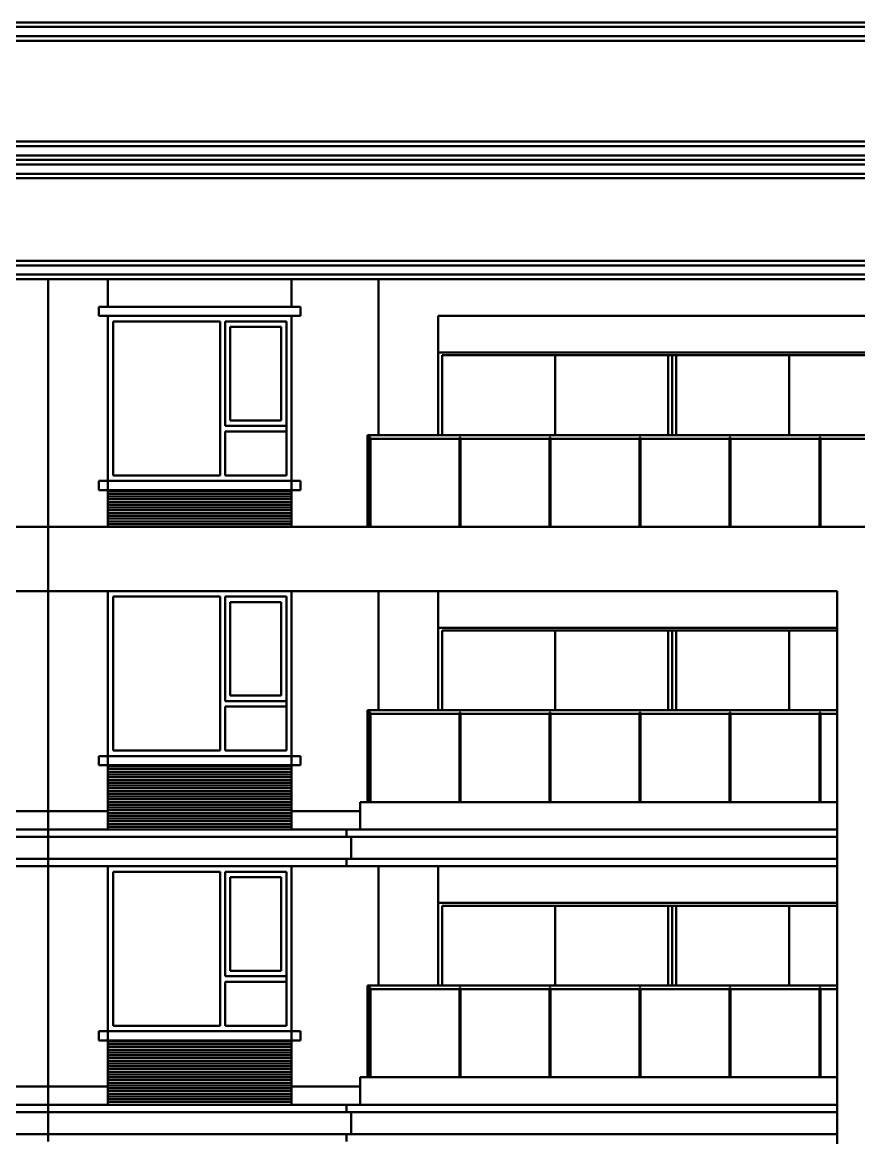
# Model space of a CAD drawing. Header units: millimetres. Extents: x 342 to 54742, y 308 to 27758.
# Drawn here: x 27259 to 36375, y 14898 to 27058 of the extents above; entities that cross this region are included whole.
import ezdxf

# ---------------------------------------------------------------- set-up
doc = ezdxf.new("R2010")
doc.units = ezdxf.units.MM
doc.layers.add('AE-ELEV-3', color=252, linetype='Continuous')
doc.layers.add('AE-ELEV-4', color=251, linetype='Continuous')

msp = doc.modelspace()

# ---------------------------------------------------------------- linework, layer by layer
at = {"layer": 'AE-ELEV-3', "color": 252, "linetype": 'Continuous', "lineweight": 50}
for p, q in [((7342, 27058), (47742, 27058)), ((7342, 27008), (47742, 27008)), ((7342, 26908), (47742, 26908)), ((7342, 26858), (47742, 26858)), ((5742, 25758), (49342, 25758)), ((5742, 25708), (49342, 25708)), ((5742, 25608), (49342, 25608)), ((5742, 25558), (49342, 25558)), ((1242, 25508), (53842, 25508)), ((1242, 25408), (53842, 25408)), ((1242, 25358), (53842, 25358)), ((1242, 25358), (53842, 25358)), ((342, 24458), (54742, 24458)), ((342, 24408), (54742, 24408)), ((342, 24308), (54742, 24308)), ((342, 24258), (54742, 24258)), ((27542, 21558), (27542, 24258)), ((27542, 21558), (27542, 24258)), ((28192, 23958), (28192, 24258)), ((30192, 23958), (30192, 24258)), ((31142, 22558), (31142, 24258)), ((28092, 23858), (28092, 23958)), ((28092, 23958), (28192, 23958)), ((28092, 23958), (30292, 23958)), ((30192, 23958), (30292, 23958)), ((30292, 23858), (30292, 23958)), ((28092, 23858), (28192, 23858)), ((28092, 23858), (30292, 23858)), ((28192, 22058), (28192, 23858)), ((30192, 22058), (30192, 23858)), ((30192, 23858), (30292, 23858)), ((31792, 22558), (31792, 23858)), ((31792, 23858), (36892, 23858)), ((28092, 21958), (28092, 22058)), ((28092, 22058), (28192, 22058)), ((28092, 22058), (30292, 22058)), ((28192, 21958), (28192, 22058)), ((28192, 21958), (28192, 22058)), ((28192, 21958), (28192, 22058)), ((28192, 21958), (28192, 22058)), ((28192, 22058), (30192, 22058)), ((28192, 22058), (30192, 22058)), ((28192, 22058), (30192, 22058)), ((28192, 22058), (30192, 22058)), ((30192, 21958), (30192, 22058)), ((30192, 21958), (30192, 22058)), ((30192, 21958), (30192, 22058)), ((30192, 21958), (30192, 22058)), ((30192, 22058), (30292, 22058)), ((30292, 21958), (30292, 22058)), ((28092, 21958), (28192, 21958)), ((28092, 21958), (30292, 21958)), ((28192, 21558), (28192, 21958)), ((28192, 21958), (30192, 21958)), ((28192, 21958), (30192, 21958)), ((28192, 21958), (30192, 21958)), ((28192, 21958), (30192, 21958)), ((28192, 21918), (28192, 21948)), ((28192, 21918), (28192, 21948)), ((28192, 21918), (28192, 21948)), ((28192, 21918), (28192, 21948)), ((28192, 21948), (30192, 21948)), ((28192, 21948), (30192, 21948)), ((28192, 21948), (30192, 21948)), ((28192, 21948), (30192, 21948)), ((28192, 21918), (30192, 21918)), ((28192, 21918), (30192, 21918)), ((28192, 21918), (30192, 21918)), ((28192, 21918), (30192, 21918)), ((28192, 21858), (28192, 21888)), ((28192, 21858), (28192, 21888)), ((28192, 21858), (28192, 21888)), ((28192, 21858), (28192, 21888)), ((28192, 21888), (30192, 21888)), ((28192, 21888), (30192, 21888)), ((28192, 21888), (30192, 21888)), ((28192, 21888), (30192, 21888)), ((30192, 21558), (30192, 21958)), ((30192, 21958), (30292, 21958)), ((30192, 21918), (30192, 21948)), ((30192, 21918), (30192, 21948)), ((30192, 21918), (30192, 21948)), ((30192, 21918), (30192, 21948)), ((30192, 21858), (30192, 21888)), ((30192, 21858), (30192, 21888)), ((30192, 21858), (30192, 21888)), ((30192, 21858), (30192, 21888)), ((28192, 21858), (30192, 21858)), ((28192, 21858), (30192, 21858)), ((28192, 21858), (30192, 21858)), ((28192, 21858), (30192, 21858)), ((28192, 21798), (28192, 21828)), ((28192, 21798), (28192, 21828)), ((28192, 21798), (28192, 21828)), ((28192, 21798), (28192, 21828)), ((28192, 21828), (30192, 21828)), ((28192, 21828), (30192, 21828)), ((28192, 21828), (30192, 21828)), ((28192, 21828), (30192, 21828)), ((28192, 21798), (30192, 21798)), ((28192, 21798), (30192, 21798)), ((28192, 21798), (30192, 21798)), ((28192, 21798), (30192, 21798)), ((28192, 21738), (28192, 21768)), ((28192, 21738), (28192, 21768)), ((28192, 21738), (28192, 21768)), ((28192, 21738), (28192, 21768)), ((28192, 21768), (30192, 21768)), ((28192, 21768), (30192, 21768)), ((28192, 21768), (30192, 21768)), ((28192, 21768), (30192, 21768)), ((30192, 21798), (30192, 21828)), ((30192, 21798), (30192, 21828)), ((30192, 21798), (30192, 21828)), ((30192, 21798), (30192, 21828)), ((30192, 21738), (30192, 21768)), ((30192, 21738), (30192, 21768)), ((30192, 21738), (30192, 21768)), ((30192, 21738), (30192, 21768)), ((28192, 21738), (30192, 21738)), ((28192, 21738), (30192, 21738)), ((28192, 21738), (30192, 21738)), ((28192, 21738), (30192, 21738)), ((28192, 21678), (28192, 21708)), ((28192, 21678), (28192, 21708)), ((28192, 21678), (28192, 21708)), ((28192, 21678), (28192, 21708)), ((28192, 21708), (30192, 21708)), ((28192, 21708), (30192, 21708)), ((28192, 21708), (30192, 21708)), ((28192, 21708), (30192, 21708)), ((28192, 21678), (30192, 21678)), ((28192, 21678), (30192, 21678)), ((28192, 21678), (30192, 21678)), ((28192, 21678), (30192, 21678)), ((28192, 21618), (28192, 21648)), ((28192, 21618), (28192, 21648)), ((28192, 21618), (28192, 21648)), ((28192, 21618), (28192, 21648)), ((28192, 21648), (30192, 21648)), ((28192, 21648), (30192, 21648)), ((28192, 21648), (30192, 21648)), ((28192, 21648), (30192, 21648)), ((30192, 21678), (30192, 21708)), ((30192, 21678), (30192, 21708)), ((30192, 21678), (30192, 21708)), ((30192, 21678), (30192, 21708)), ((30192, 21618), (30192, 21648)), ((30192, 21618), (30192, 21648)), ((30192, 21618), (30192, 21648)), ((30192, 21618), (30192, 21648)), ((18042, 21558), (27542, 21558)), ((27542, 20858), (27542, 21558)), ((27542, 20858), (27542, 21558)), ((27542, 21558), (37042, 21558)), ((28192, 21618), (30192, 21618)), ((28192, 21618), (30192, 21618)), ((28192, 21618), (30192, 21618)), ((28192, 21618), (30192, 21618)), ((28192, 21558), (28192, 21588)), ((28192, 21558), (28192, 21588)), ((28192, 21558), (28192, 21588)), ((28192, 21558), (28192, 21588)), ((28192, 21588), (30192, 21588)), ((28192, 21588), (30192, 21588)), ((28192, 21588), (30192, 21588)), ((28192, 21588), (30192, 21588)), ((30192, 21558), (30192, 21588)), ((30192, 21558), (30192, 21588)), ((30192, 21558), (30192, 21588)), ((30192, 21558), (30192, 21588)), ((18942, 20858), (27542, 20858)), ((27542, 18458), (27542, 20858)), ((27542, 18458), (27542, 20858)), ((27542, 20858), (36142, 20858)), ((28192, 19058), (28192, 20858)), ((30192, 19058), (30192, 20858)), ((31142, 19558), (31142, 20858)), ((31792, 19558), (31792, 20858)), ((36142, 458), (36142, 20858)), ((28092, 18958), (28092, 19058)), ((28092, 19058), (28192, 19058)), ((28092, 19058), (30292, 19058)), ((28192, 18958), (28192, 19058)), ((28192, 18958), (28192, 19058)), ((28192, 18958), (28192, 19058)), ((28192, 18958), (28192, 19058)), ((28192, 19058), (30192, 19058)), ((28192, 19058), (30192, 19058)), ((28192, 19058), (30192, 19058)), ((28192, 19058), (30192, 19058)), ((30192, 18958), (30192, 19058)), ((30192, 18958), (30192, 19058)), ((30192, 18958), (30192, 19058)), ((30192, 18958), (30192, 19058)), ((30192, 19058), (30292, 19058)), ((30292, 18958), (30292, 19058)), ((28092, 18958), (28192, 18958)), ((28092, 18958), (30292, 18958)), ((28192, 18458), (28192, 18958)), ((28192, 18958), (30192, 18958)), ((28192, 18958), (30192, 18958)), ((28192, 18958), (30192, 18958)), ((28192, 18958), (30192, 18958)), ((28192, 18918), (28192, 18948)), ((28192, 18918), (28192, 18948)), ((28192, 18918), (28192, 18948)), ((28192, 18918), (28192, 18948)), ((28192, 18948), (30192, 18948)), ((28192, 18948), (30192, 18948)), ((28192, 18948), (30192, 18948)), ((28192, 18948), (30192, 18948)), ((28192, 18918), (30192, 18918)), ((28192, 18918), (30192, 18918)), ((28192, 18918), (30192, 18918)), ((28192, 18918), (30192, 18918)), ((28192, 18858), (28192, 18888)), ((28192, 18858), (28192, 18888)), ((28192, 18858), (28192, 18888)), ((28192, 18858), (28192, 18888)), ((28192, 18888), (30192, 18888)), ((28192, 18888), (30192, 18888)), ((28192, 18888), (30192, 18888)), ((28192, 18888), (30192, 18888)), ((28192, 18858), (30192, 18858)), ((28192, 18858), (30192, 18858)), ((28192, 18858), (30192, 18858)), ((28192, 18858), (30192, 18858)), ((30192, 18458), (30192, 18958)), ((30192, 18958), (30292, 18958)), ((30192, 18918), (30192, 18948)), ((30192, 18918), (30192, 18948)), ((30192, 18918), (30192, 18948)), ((30192, 18918), (30192, 18948)), ((30192, 18858), (30192, 18888)), ((30192, 18858), (30192, 18888)), ((30192, 18858), (30192, 18888)), ((30192, 18858), (30192, 18888)), ((28192, 18798), (28192, 18828)), ((28192, 18798), (28192, 18828)), ((28192, 18798), (28192, 18828)), ((28192, 18798), (28192, 18828)), ((28192, 18828), (30192, 18828)), ((28192, 18828), (30192, 18828)), ((28192, 18828), (30192, 18828)), ((28192, 18828), (30192, 18828)), ((28192, 18798), (30192, 18798)), ((28192, 18798), (30192, 18798)), ((28192, 18798), (30192, 18798)), ((28192, 18798), (30192, 18798)), ((28192, 18738), (28192, 18768)), ((28192, 18738), (28192, 18768)), ((28192, 18738), (28192, 18768)), ((28192, 18738), (28192, 18768)), ((28192, 18768), (30192, 18768)), ((28192, 18768), (30192, 18768)), ((28192, 18768), (30192, 18768)), ((28192, 18768), (30192, 18768)), ((28192, 18738), (30192, 18738)), ((28192, 18738), (30192, 18738)), ((28192, 18738), (30192, 18738)), ((28192, 18738), (30192, 18738)), ((30192, 18798), (30192, 18828)), ((30192, 18798), (30192, 18828)), ((30192, 18798), (30192, 18828)), ((30192, 18798), (30192, 18828)), ((30192, 18738), (30192, 18768)), ((30192, 18738), (30192, 18768)), ((30192, 18738), (30192, 18768)), ((30192, 18738), (30192, 18768)), ((28192, 18678), (28192, 18708)), ((28192, 18678), (28192, 18708)), ((28192, 18678), (28192, 18708)), ((28192, 18678), (28192, 18708)), ((28192, 18708), (30192, 18708)), ((28192, 18708), (30192, 18708)), ((28192, 18708), (30192, 18708)), ((28192, 18708), (30192, 18708)), ((28192, 18678), (30192, 18678)), ((28192, 18678), (30192, 18678)), ((28192, 18678), (30192, 18678)), ((28192, 18678), (30192, 18678)), ((28192, 18618), (28192, 18648)), ((28192, 18618), (28192, 18648)), ((28192, 18618), (28192, 18648)), ((28192, 18618), (28192, 18648)), ((28192, 18648), (30192, 18648)), ((28192, 18648), (30192, 18648)), ((28192, 18648), (30192, 18648)), ((28192, 18648), (30192, 18648)), ((28192, 18618), (30192, 18618)), ((28192, 18618), (30192, 18618)), ((28192, 18618), (30192, 18618)), ((28192, 18618), (30192, 18618)), ((30192, 18678), (30192, 18708)), ((30192, 18678), (30192, 18708)), ((30192, 18678), (30192, 18708)), ((30192, 18678), (30192, 18708)), ((30192, 18618), (30192, 18648)), ((30192, 18618), (30192, 18648)), ((30192, 18618), (30192, 18648)), ((30192, 18618), (30192, 18648)), ((28192, 18558), (28192, 18588)), ((28192, 18558), (28192, 18588)), ((28192, 18558), (28192, 18588)), ((28192, 18558), (28192, 18588)), ((28192, 18588), (30192, 18588)), ((28192, 18588), (30192, 18588)), ((28192, 18588), (30192, 18588)), ((28192, 18588), (30192, 18588)), ((28192, 18558), (30192, 18558)), ((28192, 18558), (30192, 18558)), ((28192, 18558), (30192, 18558)), ((28192, 18558), (30192, 18558)), ((28192, 18498), (28192, 18528)), ((28192, 18498), (28192, 18528)), ((28192, 18498), (28192, 18528)), ((28192, 18498), (28192, 18528)), ((28192, 18528), (30192, 18528)), ((28192, 18528), (30192, 18528)), ((28192, 18528), (30192, 18528)), ((28192, 18528), (30192, 18528)), ((28192, 18498), (30192, 18498)), ((28192, 18498), (30192, 18498)), ((28192, 18498), (30192, 18498)), ((28192, 18498), (30192, 18498)), ((30192, 18558), (30192, 18588)), ((30192, 18558), (30192, 18588)), ((30192, 18558), (30192, 18588)), ((30192, 18558), (30192, 18588)), ((30192, 18498), (30192, 18528)), ((30192, 18498), (30192, 18528)), ((30192, 18498), (30192, 18528)), ((30192, 18498), (30192, 18528)), ((30942, 18258), (30942, 18558)), ((30942, 18558), (36142, 18558)), ((26892, 18458), (27542, 18458)), ((26892, 18458), (27542, 18458)), ((27542, 18258), (27542, 18458)), ((27542, 18258), (27542, 18458)), ((27542, 18458), (28192, 18458)), ((27542, 18458), (28192, 18458)), ((28192, 18438), (28192, 18468)), ((28192, 18438), (28192, 18468)), ((28192, 18438), (28192, 18468)), ((28192, 18438), (28192, 18468)), ((28192, 18468), (30192, 18468)), ((28192, 18468), (30192, 18468)), ((28192, 18468), (30192, 18468)), ((28192, 18468), (30192, 18468)), ((28192, 18258), (28192, 18458)), ((28192, 18438), (30192, 18438)), ((28192, 18438), (30192, 18438)), ((28192, 18438), (30192, 18438)), ((28192, 18438), (30192, 18438)), ((28192, 18378), (28192, 18408)), ((28192, 18378), (28192, 18408)), ((28192, 18378), (28192, 18408)), ((28192, 18378), (28192, 18408)), ((28192, 18408), (30192, 18408)), ((28192, 18408), (30192, 18408)), ((28192, 18408), (30192, 18408)), ((28192, 18408), (30192, 18408)), ((28192, 18378), (30192, 18378)), ((28192, 18378), (30192, 18378)), ((28192, 18378), (30192, 18378)), ((28192, 18378), (30192, 18378)), ((30192, 18438), (30192, 18468)), ((30192, 18438), (30192, 18468)), ((30192, 18438), (30192, 18468)), ((30192, 18438), (30192, 18468)), ((30192, 18258), (30192, 18458)), ((30192, 18458), (30942, 18458)), ((30192, 18458), (30942, 18458)), ((30192, 18378), (30192, 18408)), ((30192, 18378), (30192, 18408)), ((30192, 18378), (30192, 18408)), ((30192, 18378), (30192, 18408)), ((24292, 18258), (27542, 18258)), ((27542, 18178), (27542, 18258)), ((27542, 18178), (27542, 18258)), ((27542, 18258), (30792, 18258)), ((28192, 18318), (28192, 18348)), ((28192, 18318), (28192, 18348)), ((28192, 18318), (28192, 18348)), ((28192, 18318), (28192, 18348)), ((28192, 18348), (30192, 18348)), ((28192, 18348), (30192, 18348)), ((28192, 18348), (30192, 18348)), ((28192, 18348), (30192, 18348)), ((28192, 18318), (30192, 18318)), ((28192, 18318), (30192, 18318)), ((28192, 18318), (30192, 18318)), ((28192, 18318), (30192, 18318)), ((28192, 18258), (28192, 18288)), ((28192, 18258), (28192, 18288)), ((28192, 18258), (28192, 18288)), ((28192, 18258), (28192, 18288)), ((28192, 18288), (30192, 18288)), ((28192, 18288), (30192, 18288)), ((28192, 18288), (30192, 18288)), ((28192, 18288), (30192, 18288)), ((30192, 18318), (30192, 18348)), ((30192, 18318), (30192, 18348)), ((30192, 18318), (30192, 18348)), ((30192, 18318), (30192, 18348)), ((30192, 18258), (30192, 18288)), ((30192, 18258), (30192, 18288)), ((30192, 18258), (30192, 18288)), ((30192, 18258), (30192, 18288)), ((30792, 18178), (30792, 18258)), ((30792, 18258), (36142, 18258)), ((24292, 18178), (27542, 18178)), ((27542, 17938), (27542, 18178)), ((27542, 17938), (27542, 18178)), ((27542, 18178), (30792, 18178)), ((30792, 18178), (36142, 18178)), ((30842, 17938), (30842, 18178)), ((24292, 17938), (27542, 17938)), ((27542, 17858), (27542, 17938)), ((27542, 17858), (27542, 17938)), ((27542, 17938), (30792, 17938)), ((30792, 17858), (30792, 17938)), ((30792, 17938), (36142, 17938)), ((24292, 17858), (27542, 17858)), ((27542, 15458), (27542, 17858)), ((27542, 15458), (27542, 17858)), ((27542, 17858), (30792, 17858)), ((28192, 16058), (28192, 17858)), ((30192, 16058), (30192, 17858)), ((30792, 17858), (36142, 17858)), ((31142, 16558), (31142, 17858)), ((31792, 16558), (31792, 17858)), ((28092, 15958), (28092, 16058)), ((28092, 16058), (28192, 16058)), ((28092, 16058), (30292, 16058)), ((28192, 15958), (28192, 16058)), ((28192, 15958), (28192, 16058)), ((28192, 15958), (28192, 16058)), ((28192, 15958), (28192, 16058)), ((28192, 16058), (30192, 16058)), ((28192, 16058), (30192, 16058)), ((28192, 16058), (30192, 16058)), ((28192, 16058), (30192, 16058)), ((30192, 15958), (30192, 16058)), ((30192, 15958), (30192, 16058)), ((30192, 15958), (30192, 16058)), ((30192, 15958), (30192, 16058)), ((30192, 16058), (30292, 16058)), ((30292, 15958), (30292, 16058)), ((28092, 15958), (28192, 15958)), ((28092, 15958), (30292, 15958)), ((28192, 15458), (28192, 15958)), ((28192, 15958), (30192, 15958)), ((28192, 15958), (30192, 15958)), ((28192, 15958), (30192, 15958)), ((28192, 15958), (30192, 15958)), ((28192, 15918), (28192, 15948)), ((28192, 15918), (28192, 15948)), ((28192, 15918), (28192, 15948)), ((28192, 15918), (28192, 15948)), ((28192, 15948), (30192, 15948)), ((28192, 15948), (30192, 15948)), ((28192, 15948), (30192, 15948)), ((28192, 15948), (30192, 15948)), ((30192, 15458), (30192, 15958)), ((30192, 15958), (30292, 15958)), ((30192, 15918), (30192, 15948)), ((30192, 15918), (30192, 15948)), ((30192, 15918), (30192, 15948)), ((30192, 15918), (30192, 15948)), ((28192, 15918), (30192, 15918)), ((28192, 15918), (30192, 15918)), ((28192, 15918), (30192, 15918)), ((28192, 15918), (30192, 15918)), ((28192, 15858), (28192, 15888)), ((28192, 15858), (28192, 15888)), ((28192, 15858), (28192, 15888)), ((28192, 15858), (28192, 15888)), ((28192, 15888), (30192, 15888)), ((28192, 15888), (30192, 15888)), ((28192, 15888), (30192, 15888)), ((28192, 15888), (30192, 15888)), ((28192, 15858), (30192, 15858)), ((28192, 15858), (30192, 15858)), ((28192, 15858), (30192, 15858)), ((28192, 15858), (30192, 15858)), ((28192, 15798), (28192, 15828)), ((28192, 15798), (28192, 15828)), ((28192, 15798), (28192, 15828)), ((28192, 15798), (28192, 15828)), ((28192, 15828), (30192, 15828)), ((28192, 15828), (30192, 15828)), ((28192, 15828), (30192, 15828)), ((28192, 15828), (30192, 15828)), ((30192, 15858), (30192, 15888)), ((30192, 15858), (30192, 15888)), ((30192, 15858), (30192, 15888)), ((30192, 15858), (30192, 15888)), ((30192, 15798), (30192, 15828)), ((30192, 15798), (30192, 15828)), ((30192, 15798), (30192, 15828)), ((30192, 15798), (30192, 15828)), ((28192, 15798), (30192, 15798)), ((28192, 15798), (30192, 15798)), ((28192, 15798), (30192, 15798)), ((28192, 15798), (30192, 15798)), ((28192, 15738), (28192, 15768)), ((28192, 15738), (28192, 15768)), ((28192, 15738), (28192, 15768)), ((28192, 15738), (28192, 15768)), ((28192, 15768), (30192, 15768)), ((28192, 15768), (30192, 15768)), ((28192, 15768), (30192, 15768)), ((28192, 15768), (30192, 15768)), ((28192, 15738), (30192, 15738)), ((28192, 15738), (30192, 15738)), ((28192, 15738), (30192, 15738)), ((28192, 15738), (30192, 15738)), ((28192, 15678), (28192, 15708)), ((28192, 15678), (28192, 15708)), ((28192, 15678), (28192, 15708)), ((28192, 15678), (28192, 15708)), ((28192, 15708), (30192, 15708)), ((28192, 15708), (30192, 15708)), ((28192, 15708), (30192, 15708)), ((28192, 15708), (30192, 15708)), ((30192, 15738), (30192, 15768)), ((30192, 15738), (30192, 15768)), ((30192, 15738), (30192, 15768)), ((30192, 15738), (30192, 15768)), ((30192, 15678), (30192, 15708)), ((30192, 15678), (30192, 15708)), ((30192, 15678), (30192, 15708)), ((30192, 15678), (30192, 15708)), ((28192, 15678), (30192, 15678)), ((28192, 15678), (30192, 15678)), ((28192, 15678), (30192, 15678)), ((28192, 15678), (30192, 15678)), ((28192, 15618), (28192, 15648)), ((28192, 15618), (28192, 15648)), ((28192, 15618), (28192, 15648)), ((28192, 15618), (28192, 15648)), ((28192, 15648), (30192, 15648)), ((28192, 15648), (30192, 15648)), ((28192, 15648), (30192, 15648)), ((28192, 15648), (30192, 15648)), ((28192, 15618), (30192, 15618)), ((28192, 15618), (30192, 15618)), ((28192, 15618), (30192, 15618)), ((28192, 15618), (30192, 15618)), ((28192, 15558), (28192, 15588)), ((28192, 15558), (28192, 15588)), ((28192, 15558), (28192, 15588)), ((28192, 15558), (28192, 15588)), ((28192, 15588), (30192, 15588)), ((28192, 15588), (30192, 15588)), ((28192, 15588), (30192, 15588)), ((28192, 15588), (30192, 15588)), ((30192, 15618), (30192, 15648)), ((30192, 15618), (30192, 15648)), ((30192, 15618), (30192, 15648)), ((30192, 15618), (30192, 15648)), ((30192, 15558), (30192, 15588)), ((30192, 15558), (30192, 15588)), ((30192, 15558), (30192, 15588)), ((30192, 15558), (30192, 15588)), ((26892, 15458), (27542, 15458)), ((26892, 15458), (27542, 15458)), ((27542, 15258), (27542, 15458)), ((27542, 15258), (27542, 15458)), ((27542, 15458), (28192, 15458)), ((27542, 15458), (28192, 15458)), ((28192, 15558), (30192, 15558)), ((28192, 15558), (30192, 15558)), ((28192, 15558), (30192, 15558)), ((28192, 15558), (30192, 15558)), ((28192, 15498), (28192, 15528)), ((28192, 15498), (28192, 15528)), ((28192, 15498), (28192, 15528)), ((28192, 15498), (28192, 15528)), ((28192, 15528), (30192, 15528)), ((28192, 15528), (30192, 15528)), ((28192, 15528), (30192, 15528)), ((28192, 15528), (30192, 15528)), ((28192, 15498), (30192, 15498)), ((28192, 15498), (30192, 15498)), ((28192, 15498), (30192, 15498)), ((28192, 15498), (30192, 15498)), ((28192, 15438), (28192, 15468)), ((28192, 15438), (28192, 15468)), ((28192, 15438), (28192, 15468)), ((28192, 15438), (28192, 15468)), ((28192, 15468), (30192, 15468)), ((28192, 15468), (30192, 15468)), ((28192, 15468), (30192, 15468)), ((28192, 15468), (30192, 15468)), ((28192, 15258), (28192, 15458)), ((30192, 15498), (30192, 15528)), ((30192, 15498), (30192, 15528)), ((30192, 15498), (30192, 15528)), ((30192, 15498), (30192, 15528)), ((30192, 15438), (30192, 15468)), ((30192, 15438), (30192, 15468)), ((30192, 15438), (30192, 15468)), ((30192, 15438), (30192, 15468)), ((30192, 15258), (30192, 15458)), ((30192, 15458), (30942, 15458)), ((30192, 15458), (30942, 15458)), ((30942, 15258), (30942, 15558)), ((30942, 15558), (36142, 15558)), ((28192, 15438), (30192, 15438)), ((28192, 15438), (30192, 15438)), ((28192, 15438), (30192, 15438)), ((28192, 15438), (30192, 15438)), ((28192, 15378), (28192, 15408)), ((28192, 15378), (28192, 15408)), ((28192, 15378), (28192, 15408)), ((28192, 15378), (28192, 15408)), ((28192, 15408), (30192, 15408)), ((28192, 15408), (30192, 15408)), ((28192, 15408), (30192, 15408)), ((28192, 15408), (30192, 15408)), ((28192, 15378), (30192, 15378)), ((28192, 15378), (30192, 15378)), ((28192, 15378), (30192, 15378)), ((28192, 15378), (30192, 15378)), ((28192, 15318), (28192, 15348)), ((28192, 15318), (28192, 15348)), ((28192, 15318), (28192, 15348)), ((28192, 15318), (28192, 15348)), ((28192, 15348), (30192, 15348)), ((28192, 15348), (30192, 15348)), ((28192, 15348), (30192, 15348)), ((28192, 15348), (30192, 15348)), ((30192, 15378), (30192, 15408)), ((30192, 15378), (30192, 15408)), ((30192, 15378), (30192, 15408)), ((30192, 15378), (30192, 15408)), ((30192, 15318), (30192, 15348)), ((30192, 15318), (30192, 15348)), ((30192, 15318), (30192, 15348)), ((30192, 15318), (30192, 15348)), ((24292, 15258), (27542, 15258)), ((27542, 15178), (27542, 15258)), ((27542, 15178), (27542, 15258)), ((27542, 15258), (30792, 15258)), ((28192, 15318), (30192, 15318)), ((28192, 15318), (30192, 15318)), ((28192, 15318), (30192, 15318)), ((28192, 15318), (30192, 15318)), ((28192, 15258), (28192, 15288)), ((28192, 15258), (28192, 15288)), ((28192, 15258), (28192, 15288)), ((28192, 15258), (28192, 15288)), ((28192, 15288), (30192, 15288)), ((28192, 15288), (30192, 15288)), ((28192, 15288), (30192, 15288)), ((28192, 15288), (30192, 15288)), ((30192, 15258), (30192, 15288)), ((30192, 15258), (30192, 15288)), ((30192, 15258), (30192, 15288)), ((30192, 15258), (30192, 15288)), ((30792, 15178), (30792, 15258)), ((30792, 15258), (36142, 15258)), ((24292, 15178), (27542, 15178)), ((27542, 14938), (27542, 15178)), ((27542, 14938), (27542, 15178)), ((27542, 15178), (30792, 15178)), ((30792, 15178), (36142, 15178)), ((30842, 14938), (30842, 15178)), ((24292, 14938), (27542, 14938)), ((27542, 14858), (27542, 14938)), ((27542, 14858), (27542, 14938)), ((27542, 14938), (30792, 14938)), ((30792, 14858), (30792, 14938)), ((30792, 14938), (36142, 14938))]:
    msp.add_line(p, q, dxfattribs=at)
at = {"layer": 'AE-ELEV-4', "color": 251, "linetype": 'Continuous', "lineweight": 50}
for p, q in [((28248, 22118), (28248, 23798)), ((28248, 23798), (29414, 23798)), ((29414, 22118), (29414, 23798)), ((29470, 22658), (29470, 23798)), ((29470, 23798), (30137, 23798)), ((29470, 23798), (30137, 23798)), ((29525, 22718), (29525, 23738)), ((29525, 23738), (30081, 23738)), ((30081, 22718), (30081, 23738)), ((30137, 22658), (30137, 23798)), ((30137, 22118), (30137, 23798)), ((31792, 23458), (36892, 23458)), ((31835, 22558), (31835, 23428)), ((31835, 23428), (36850, 23428)), ((33067, 22558), (33067, 23428)), ((34300, 22558), (34300, 23428)), ((34342, 22558), (34342, 23428)), ((34385, 22558), (34385, 23428)), ((35617, 22558), (35617, 23428)), ((29470, 22658), (30137, 22658)), ((29470, 22658), (30137, 22658)), ((29525, 22718), (30081, 22718)), ((29470, 22118), (29470, 22598)), ((29470, 22598), (30137, 22598)), ((31022, 22533), (31022, 22558)), ((31022, 22558), (31042, 22558)), ((31022, 21558), (31022, 22533)), ((31022, 22533), (31042, 22533)), ((31022, 22533), (31042, 22533)), ((31042, 22533), (31042, 22558)), ((31042, 22558), (36942, 22558)), ((31042, 21558), (31042, 22533)), ((31042, 22533), (31054, 22533)), ((31042, 22533), (31054, 22533)), ((31054, 21558), (31054, 22533)), ((31054, 22518), (31054, 22533)), ((31054, 22518), (32023, 22518)), ((32023, 21558), (32023, 22533)), ((32023, 22533), (32035, 22533)), ((32023, 22518), (32023, 22533)), ((32023, 22533), (32035, 22533)), ((32035, 21558), (32035, 22533)), ((32035, 22518), (32035, 22533)), ((32035, 22518), (33005, 22518)), ((33005, 21558), (33005, 22533)), ((33005, 22533), (33017, 22533)), ((33005, 22518), (33005, 22533)), ((33005, 22533), (33017, 22533)), ((33017, 21558), (33017, 22533)), ((33017, 22518), (33017, 22533)), ((33017, 22518), (33986, 22518)), ((33986, 21558), (33986, 22533)), ((33986, 22533), (33998, 22533)), ((33986, 22518), (33986, 22533)), ((33986, 22533), (33998, 22533)), ((33998, 21558), (33998, 22533)), ((33998, 22518), (33998, 22533)), ((33998, 22518), (34967, 22518)), ((34967, 21558), (34967, 22533)), ((34967, 22533), (34979, 22533)), ((34967, 22518), (34967, 22533)), ((34967, 22533), (34979, 22533)), ((34979, 21558), (34979, 22533)), ((34979, 22518), (34979, 22533)), ((34979, 22518), (35949, 22518)), ((35949, 21558), (35949, 22533)), ((35949, 22533), (35961, 22533)), ((35949, 22518), (35949, 22533)), ((35949, 22533), (35961, 22533)), ((35961, 21558), (35961, 22533)), ((35961, 22518), (35961, 22533)), ((35961, 22518), (36930, 22518)), ((28248, 22118), (29414, 22118)), ((29470, 22118), (30137, 22118)), ((28248, 19118), (28248, 20798)), ((28248, 20798), (29414, 20798)), ((29414, 19118), (29414, 20798)), ((29470, 19658), (29470, 20798)), ((29470, 20798), (30137, 20798)), ((29470, 20798), (30137, 20798)), ((30137, 19658), (30137, 20798)), ((30137, 19118), (30137, 20798)), ((29525, 19718), (29525, 20738)), ((29525, 20738), (30081, 20738)), ((30081, 19718), (30081, 20738)), ((31792, 20458), (36142, 20458)), ((31835, 19558), (31835, 20428)), ((31835, 20428), (36142, 20428)), ((33067, 19558), (33067, 20428)), ((34300, 19558), (34300, 20428)), ((34342, 19558), (34342, 20428)), ((34385, 19558), (34385, 20428)), ((35617, 19558), (35617, 20428)), ((29525, 19718), (30081, 19718)), ((29470, 19658), (30137, 19658)), ((29470, 19658), (30137, 19658)), ((29470, 19118), (29470, 19598)), ((29470, 19598), (30137, 19598)), ((31022, 19533), (31022, 19558)), ((31022, 19558), (31042, 19558)), ((31022, 18558), (31022, 19533)), ((31022, 19533), (31042, 19533)), ((31022, 19533), (31042, 19533)), ((31042, 19533), (31042, 19558)), ((31042, 19558), (36142, 19558)), ((31042, 18558), (31042, 19533)), ((31042, 19533), (31054, 19533)), ((31042, 19533), (31054, 19533)), ((31054, 18558), (31054, 19533)), ((31054, 19518), (31054, 19533)), ((31054, 19518), (32023, 19518)), ((32023, 18558), (32023, 19533)), ((32023, 19533), (32035, 19533)), ((32023, 19518), (32023, 19533)), ((32023, 19533), (32035, 19533)), ((32035, 18558), (32035, 19533)), ((32035, 19518), (32035, 19533)), ((32035, 19518), (33005, 19518)), ((33005, 18558), (33005, 19533)), ((33005, 19533), (33017, 19533)), ((33005, 19518), (33005, 19533)), ((33005, 19533), (33017, 19533)), ((33017, 18558), (33017, 19533)), ((33017, 19518), (33017, 19533)), ((33017, 19518), (33986, 19518)), ((33986, 18558), (33986, 19533)), ((33986, 19533), (33998, 19533)), ((33986, 19518), (33986, 19533)), ((33986, 19533), (33998, 19533)), ((33998, 18558), (33998, 19533)), ((33998, 19518), (33998, 19533)), ((33998, 19518), (34967, 19518)), ((34967, 18558), (34967, 19533)), ((34967, 19533), (34979, 19533)), ((34967, 19518), (34967, 19533)), ((34967, 19533), (34979, 19533)), ((34979, 18558), (34979, 19533)), ((34979, 19518), (34979, 19533)), ((34979, 19518), (35949, 19518)), ((35949, 18558), (35949, 19533)), ((35949, 19533), (35961, 19533)), ((35949, 19518), (35949, 19533)), ((35949, 19533), (35961, 19533)), ((35961, 18558), (35961, 19533)), ((35961, 19518), (35961, 19533)), ((35961, 19518), (36142, 19518)), ((28248, 19118), (29414, 19118)), ((29470, 19118), (30137, 19118)), ((28248, 16118), (28248, 17798)), ((28248, 17798), (29414, 17798)), ((29414, 16118), (29414, 17798)), ((29470, 16658), (29470, 17798)), ((29470, 17798), (30137, 17798)), ((29470, 17798), (30137, 17798)), ((30137, 16658), (30137, 17798)), ((30137, 16118), (30137, 17798)), ((29525, 16718), (29525, 17738)), ((29525, 17738), (30081, 17738)), ((30081, 16718), (30081, 17738)), ((31792, 17458), (36142, 17458)), ((31835, 16558), (31835, 17428)), ((31835, 17428), (36142, 17428)), ((33067, 16558), (33067, 17428)), ((34300, 16558), (34300, 17428)), ((34342, 16558), (34342, 17428)), ((34385, 16558), (34385, 17428)), ((35617, 16558), (35617, 17428)), ((29525, 16718), (30081, 16718)), ((29470, 16658), (30137, 16658)), ((29470, 16658), (30137, 16658)), ((29470, 16118), (29470, 16598)), ((29470, 16598), (30137, 16598)), ((31022, 16533), (31022, 16558)), ((31022, 16558), (31042, 16558)), ((31042, 16533), (31042, 16558)), ((31042, 16558), (36142, 16558)), ((31022, 15558), (31022, 16533)), ((31022, 16533), (31042, 16533)), ((31022, 16533), (31042, 16533)), ((31042, 15558), (31042, 16533)), ((31042, 16533), (31054, 16533)), ((31042, 16533), (31054, 16533)), ((31054, 15558), (31054, 16533)), ((31054, 16518), (31054, 16533)), ((31054, 16518), (32023, 16518)), ((32023, 15558), (32023, 16533)), ((32023, 16533), (32035, 16533)), ((32023, 16518), (32023, 16533)), ((32023, 16533), (32035, 16533)), ((32035, 15558), (32035, 16533)), ((32035, 16518), (32035, 16533)), ((32035, 16518), (33005, 16518)), ((33005, 15558), (33005, 16533)), ((33005, 16533), (33017, 16533)), ((33005, 16518), (33005, 16533)), ((33005, 16533), (33017, 16533)), ((33017, 15558), (33017, 16533)), ((33017, 16518), (33017, 16533)), ((33017, 16518), (33986, 16518)), ((33986, 15558), (33986, 16533)), ((33986, 16533), (33998, 16533)), ((33986, 16518), (33986, 16533)), ((33986, 16533), (33998, 16533)), ((33998, 15558), (33998, 16533)), ((33998, 16518), (33998, 16533)), ((33998, 16518), (34967, 16518)), ((34967, 15558), (34967, 16533)), ((34967, 16533), (34979, 16533)), ((34967, 16518), (34967, 16533)), ((34967, 16533), (34979, 16533)), ((34979, 15558), (34979, 16533)), ((34979, 16518), (34979, 16533)), ((34979, 16518), (35949, 16518)), ((35949, 15558), (35949, 16533)), ((35949, 16533), (35961, 16533)), ((35949, 16518), (35949, 16533)), ((35949, 16533), (35961, 16533)), ((35961, 15558), (35961, 16533)), ((35961, 16518), (35961, 16533)), ((35961, 16518), (36142, 16518)), ((28248, 16118), (29414, 16118)), ((29470, 16118), (30137, 16118))]:
    msp.add_line(p, q, dxfattribs=at)

doc.saveas('drawing.dxf')
